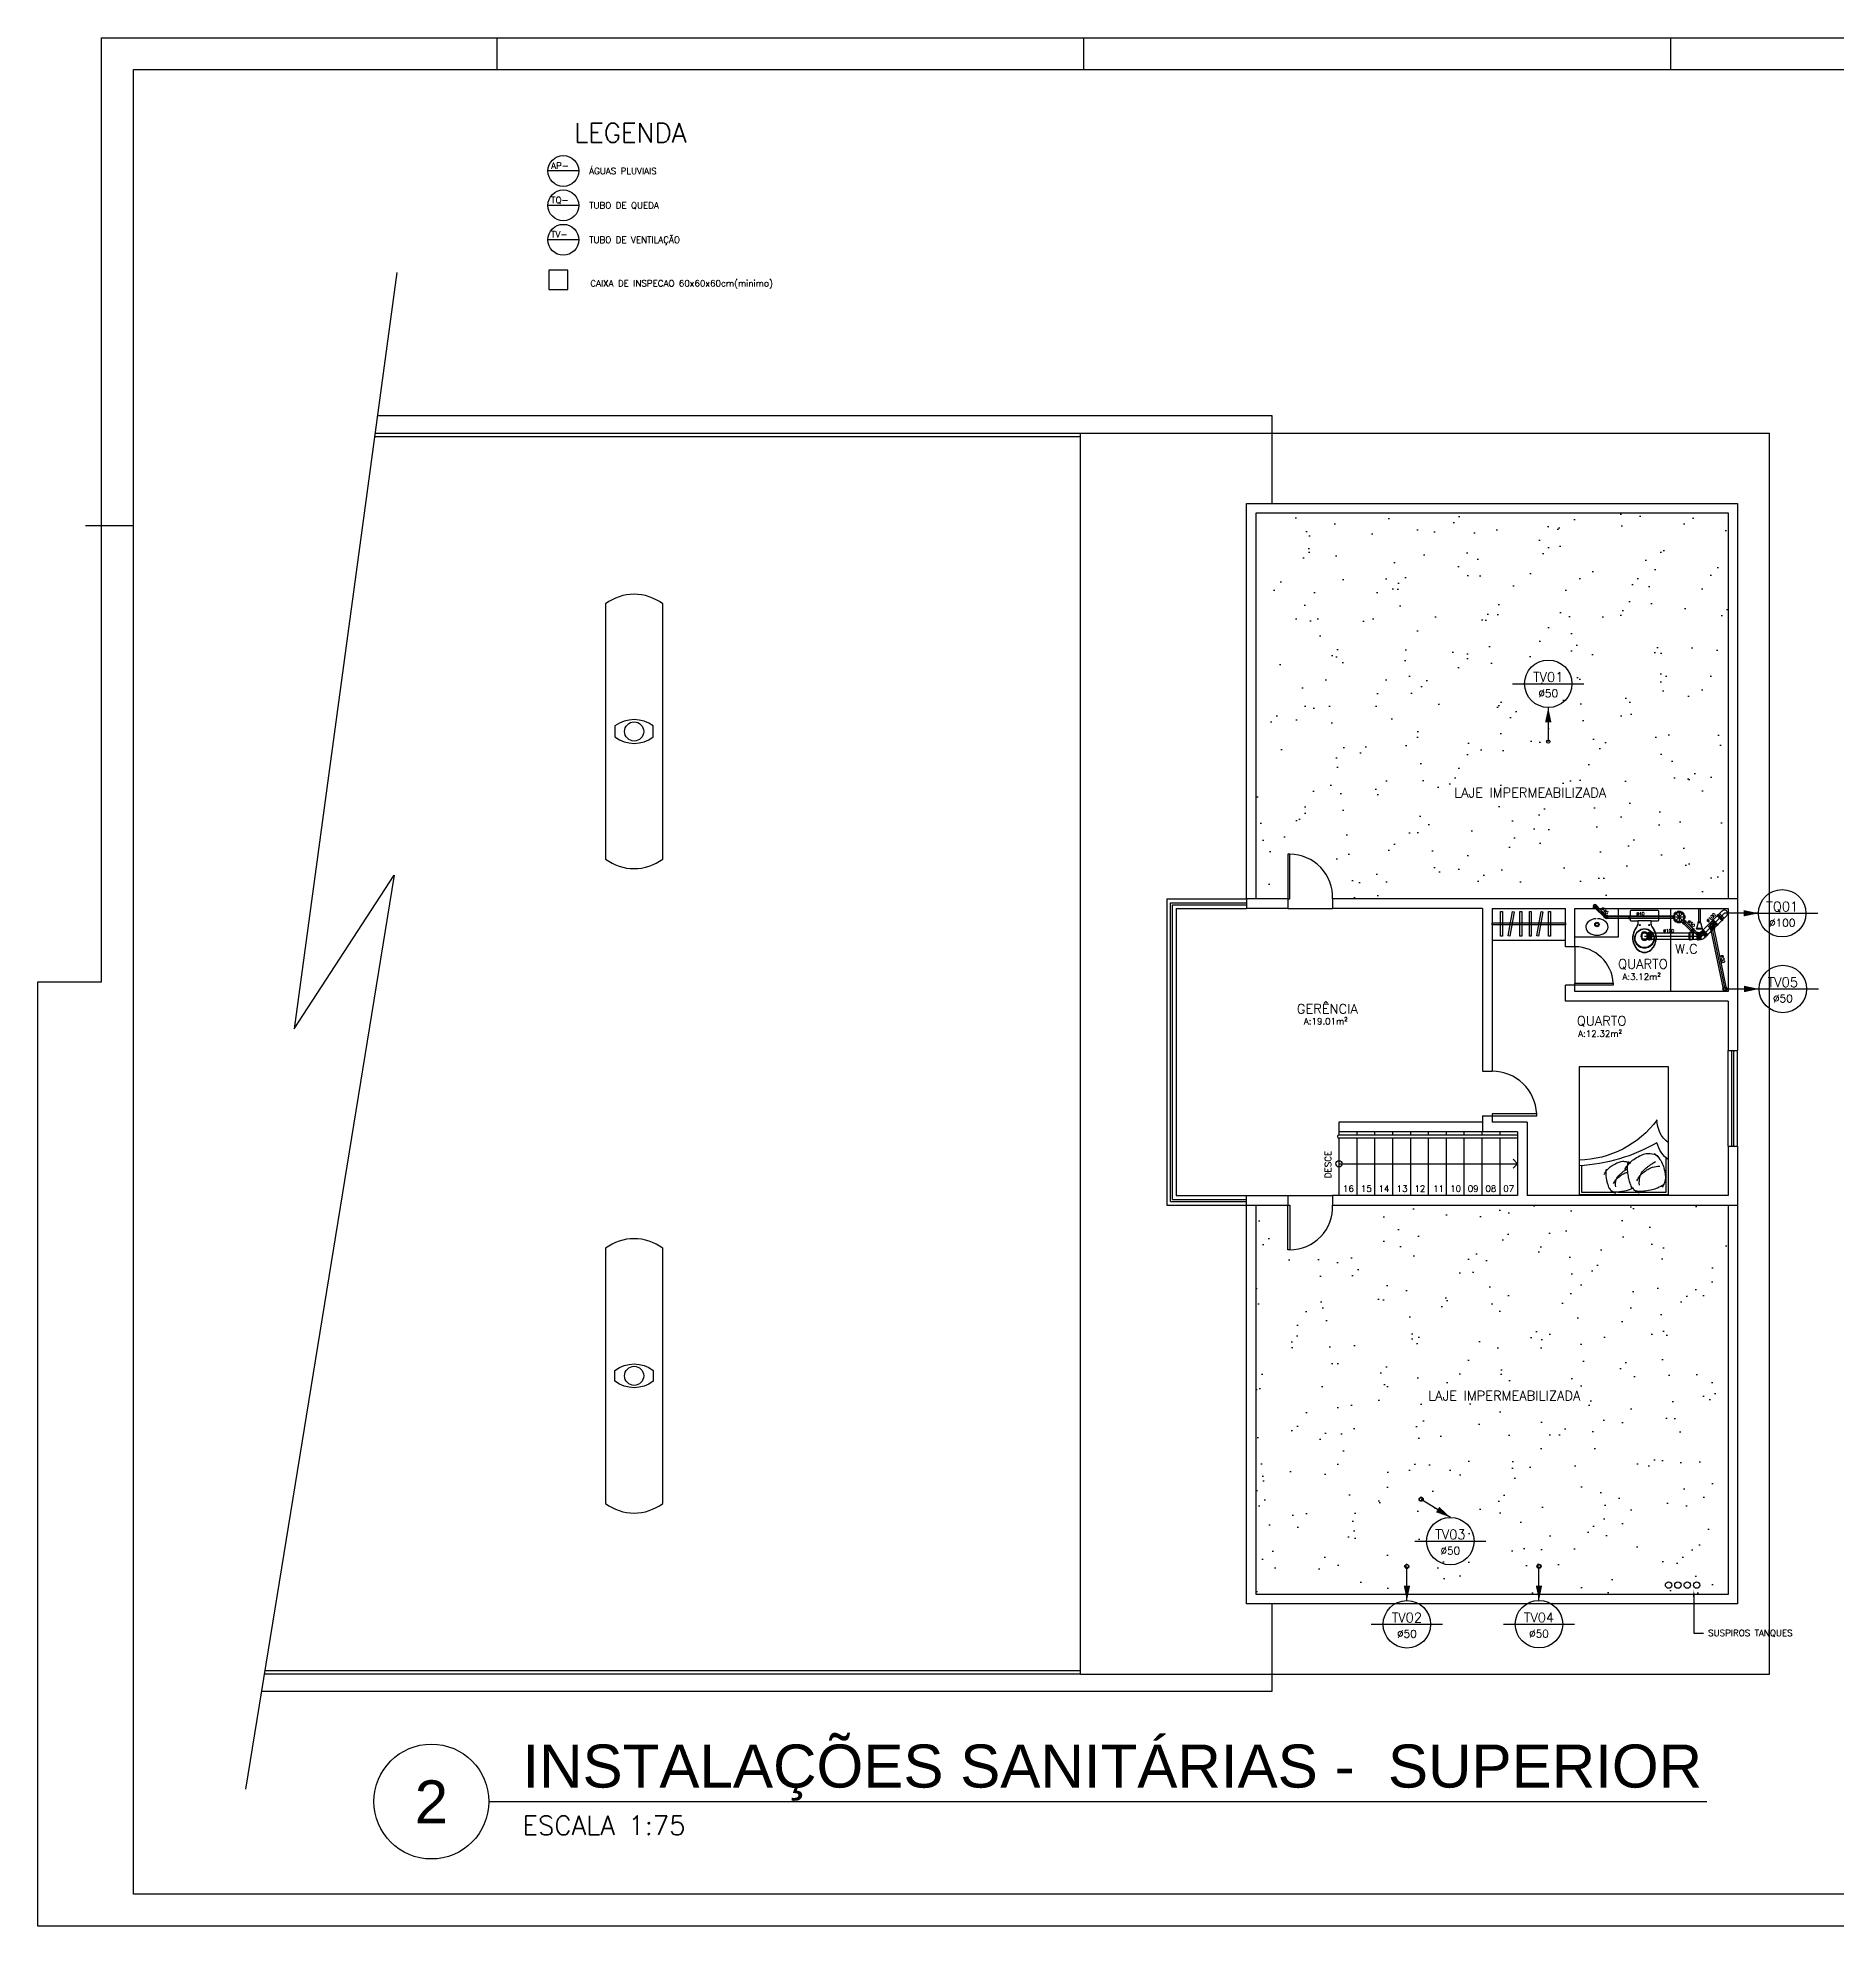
# Model space of a CAD drawing. Header units: millimetres. Extents: x 1111 to 1959, y -391 to -319.
# Drawn here: x 1447 to 1489.32, y -390.89 to -346.49 of the extents above; entities that cross this region are included whole.
import ezdxf
from ezdxf import colors
from ezdxf.entities.mleader import LeaderData, LeaderLine
from ezdxf.enums import TextEntityAlignment as Align
from ezdxf.math import Vec2, Vec3

# ---------------------------------------------------------------- set-up
doc = ezdxf.new("R2010")
doc.units = ezdxf.units.MM
for name, color, linetype in [('08', 8, 'Continuous'), ('ARQ-ELETRÔNICOS', 1, 'Continuous'), ('ARQ-SÍMBOLOS', 2, 'Continuous'), ('ARQ-TEXTO2', 2, 'Continuous'), ('ARQ-TEXTO4', 4, 'Continuous'), ('CERC02', 3, 'Continuous'), ('CERCAD-1', 1, 'Continuous'), ('CERCAD-2', 7, 'Continuous'), ('CONEXAO_ESGOTO', 6, 'Continuous'), ('LAYER', 3, 'Continuous'), ('LAYER03', 3, 'Continuous'), ('TEXT', 2, 'Continuous'), ('Texto-Tubos', 7, 'Continuous'), ('TigreCad', 2, 'Continuous'), ('Tinterno', 9, 'Continuous')]:
    doc.layers.add(name, color=color, linetype=linetype)
doc.layers.add('TQ-Tubos detalhe', color=1, linetype='Continuous', lineweight=30)
doc.styles.add('ARIAL', font='arial.ttf', dxfattribs={"height": 2})
doc.styles.add('ROMANS', font='romans')
doc.styles.add('Romans_Anot', font='romans.shx')
doc.styles.add('TCTUBOS-TXT', font='txt.shx')
pattern_1 = [(127.5, (-240.7609, 160.1142), (-1.4682397, -0.0480009), [0, -1.15824, 0, -1.2954, 0, -1.23825]), (97.5, (-240.7609, 160.1142), (-2.1504753, 1.3485698), [0, -0.62484, 0, -1.04394, 0, -0.40005]), (57.5, (-240.7609, 159.1769), (-0.00431155, 2.3729771), [0, -0.381, 0, -1.3716, 0, -1.7907]), (47.5, (-240.7609, 159.177), (-0.668788, 2.2906694), [0, -0.1905, 0, -0.89916, 0, -1.0287])]

# ---------------------------------------------------------------- blocks, each defined once
blk = doc.blocks.new('*U52')
for points in [[(-0.193, 0.915), (-0.193, 0.885), (0.193, 0.885), (0.193, 0.915)], [(-0.015, 1.15), (-0.015, 0), (0.015, 0), (0.015, 1.15)], [(-0.193, 0.731), (-0.188, 0.702), (0.193, 0.769), (0.188, 0.798)], [(-0.193, 0.615), (-0.193, 0.585), (0.193, 0.585), (0.193, 0.615)], [(-0.193, 0.465), (-0.193, 0.435), (0.193, 0.435), (0.193, 0.465)], [(-0.193, 0.281), (-0.188, 0.252), (0.193, 0.319), (0.188, 0.348)], [(-0.193, 0.165), (-0.193, 0.135), (0.193, 0.135), (0.193, 0.165)]]:
    blk.add_lwpolyline(points, close=True)
blk = doc.blocks.new('CAMA-C')
for p, q in [((-0.627, 1.002), (0.773, 1.002)), ((-0.627, -0.998), (-0.627, 1.002)), ((-0.591, 0.966), (-0.076, 0.966)), ((-0.591, 0.55), (-0.591, 0.966)), ((-0.019, 0.966), (0.737, 0.966)), ((0.737, 0.966), (0.737, 0.431)), ((0.773, 1.002), (0.773, -0.998)), ((0.773, -0.998), (-0.627, -0.998))]:
    blk.add_line(p, q)
for points in [[(-0.205, 0.606, -0.034352), (-0.208, 0.698, -0.04249), (-0.198, 0.772, -0.015911), (-0.182, 0.836, -0.020937), (-0.166, 0.883, -0.121269), (-0.132, 0.934, -0.080025), (-0.055, 0.983)], [(0.212, 0.906, 0.014129), (0.175, 0.923, 0.04596), (0.108, 0.945, 0.01901), (0.02, 0.962, 0.025886), (-0.046, 0.968, 0.088683), (-0.096, 0.961, 0.020726), (-0.127, 0.95)], [(0.131, 0.51, -0.034352), (0.128, 0.624, -0.04249), (0.139, 0.715, -0.015911), (0.159, 0.794, -0.020937), (0.178, 0.853, -0.121269), (0.221, 0.915, -0.080025), (0.316, 0.976)], [(0.705, 0.848, 0.033461), (0.599, 0.902, 0.04596), (0.517, 0.929, 0.01901), (0.408, 0.949, 0.025886), (0.327, 0.957, 0.088683), (0.265, 0.949, 0.020726), (0.226, 0.935)], [(0.554, 0.362, 0.057152), (0.64, 0.453, 0.075208), (0.685, 0.538, 0.030275), (0.714, 0.636, 0.036967), (0.726, 0.719, 0.089016), (0.718, 0.793, 0.061822), (0.675, 0.891)], [(-0.237, 0.688, 0.050543), (-0.181, 0.61, 0.064376), (-0.125, 0.56, 0.03352), (-0.05, 0.517, 0.039598), (0.017, 0.49, 0.109626), (0.085, 0.484, 0.0754), (0.179, 0.512)], [(-0.088, 0.833, 0.040593), (-0.051, 0.775, 0.055645), (-0.017, 0.739, 0.015363), (0.014, 0.715, 0.01263), (0.053, 0.687, 0.082628), (0.114, 0.659, 0.010572), (0.13, 0.655)], [(-0.052, 0.885, 0.103492), (-0.045, 0.77, 0.14369), (0, 0.698, 0.007817), (0.04, 0.664, 0.010698), (0.07, 0.64, 0.020146), (0.105, 0.615, 0.007403), (0.127, 0.602)], [(0.091, 0.611, 0.050543), (0.16, 0.515, 0.064376), (0.229, 0.454, 0.03352), (0.321, 0.4, 0.039598), (0.405, 0.367, 0.109626), (0.488, 0.36, 0.0754), (0.604, 0.394)], [(0.276, 0.79, 0.040593), (0.32, 0.719, 0.055645), (0.362, 0.675, 0.015363), (0.4, 0.645, 0.01263), (0.449, 0.61, 0.082628), (0.525, 0.575, 0.061291), (0.636, 0.56)], [(0.319, 0.855, 0.103492), (0.329, 0.713, 0.14369), (0.384, 0.625, 0.007817), (0.433, 0.582, 0.010698), (0.47, 0.552, 0.020146), (0.514, 0.522, 0.015912), (0.571, 0.488)], [(0.138, 0.485, 0.020037), (0.165, 0.51, 0.075208)]]:
    blk.add_lwpolyline(points, format="xyb")
for centre, radius, start, end in [((-0.773, -2.188), 2.745, 60.1604, 86.9589), ((-0.65, -1.079), 1.542, 36.2433, 89.1337), ((1.088, 0.057), 0.513, 127.875, 164.7449), ((1.043, -0.168), 0.45, 126.8699, 180)]:
    blk.add_arc(centre, radius, start, end)
blk = doc.blocks.new('cx-ac-01-planta')
for points in [[(0.661, 0, 0.182004), (0.623, 0.1, 0.098298), (0.548, 0.159, 0.085166), (0.468, 0.184, 0.08648), (0.388, 0.183, 0.067868), (0.318, 0.161, 0.06199), (0.261, 0.126, -0.060779), (0.228, 0.111, -0.023796), (0.208, 0.106), (0.163, 0.103), (0.163, 0.207, 0.424217), (0.144, 0.225), (0.121, 0.225), (0.091, 0.225), (0.018, 0.225, 0.418036), (0, 0.207), (0, 0), (0, -0.207, 0.418036), (0.018, -0.225), (0.091, -0.225), (0.091, -0.237), (0.088, -0.237), (0.088, -0.252), (0.106, -0.252), (0.124, -0.252), (0.124, -0.237), (0.121, -0.237), (0.121, -0.225), (0.144, -0.225, 0.424217), (0.163, -0.207), (0.163, -0.103), (0.208, -0.106, -0.023796), (0.228, -0.111, -0.060779), (0.261, -0.126, 0.06199), (0.318, -0.16, 0.067868), (0.388, -0.183, 0.08648), (0.468, -0.184, 0.085166), (0.548, -0.159, 0.098298), (0.623, -0.1, 0.182004)], [(0.286, 0, -0.18052), (0.323, 0.1, -0.167158), (0.408, 0.15, -0.1), (0.468, 0.15, -0.096291), (0.518, 0.13, -0.13332), (0.568, 0.081, -0.150886), (0.591, 0, -0.150886), (0.568, -0.081, -0.13332), (0.518, -0.13, -0.096291), (0.468, -0.149, -0.1), (0.408, -0.149, -0.167158), (0.323, -0.1, -0.18052)], [(0.289, 0, -0.186957), (0.329, 0.1, -0.162455), (0.408, 0.143, -0.149476), (0.498, 0.131, -0.171119), (0.568, 0.06, -0.104122), (0.582, 0, -0.104122), (0.568, -0.06, -0.171119), (0.498, -0.131, -0.149476), (0.408, -0.143, -0.162455), (0.329, -0.1, -0.186957)], [(0.46, 0.03, 0.276984), (0.438, 0.044), (0.353, 0.044, 0.393258), (0.353, -0.044), (0.438, -0.044, 0.276984), (0.46, -0.03, 0.2)]]:
    blk.add_lwpolyline(points, format="xyb", close=True)
for points in [[(0.163, 0.103), (0.163, 0), (0.163, -0.103)], [(0.121, -0.225), (0.091, -0.225)], [(0.091, -0.237), (0.121, -0.237)]]:
    blk.add_lwpolyline(points)
blk.add_lwpolyline([(0.21, -0.106, -0.148706), (0.258, -0.12, -0.01798), (0.278, -0.132, 0.048524), (0.328, -0.16, 0.075808), (0.408, -0.181, 0.05), (0.468, -0.18, 0.109053), (0.568, -0.142, 0.065752), (0.617, -0.1, 0.186957), (0.656, 0, 0.186957), (0.617, 0.1, 0.065752), (0.568, 0.142, 0.109053), (0.468, 0.18, 0.05), (0.408, 0.181, 0.075808), (0.328, 0.16, 0.048524), (0.278, 0.132, -0.01798), (0.258, 0.12, -0.148706), (0.21, 0.106, -0.148706)], format="xyb")
for centre in [(0.23, 0.075), (0.23, -0.075)]:
    blk.add_circle(centre, 0.0075)
blk = doc.blocks.new('chuv-01-planta')
for p, q in [((-0.322, -0.047), (-0.322, 0.047)), ((-0.322, 0.047), (-0.313, 0.047)), ((-0.313, -0.047), (-0.313, 0.047)), ((-0.217, 0.017), (-0.313, 0.043)), ((-0.217, 0.017), (-0.208, 0.017)), ((-0.217, 0.017), (-0.217, -0.017)), ((-0.208, 0.017), (-0.208, -0.017)), ((0, 0.011), (-0.208, 0.011)), ((0, 0.011), (0, -0.011)), ((-0.322, -0.047), (-0.313, -0.047)), ((-0.217, -0.017), (-0.313, -0.043)), ((-0.217, -0.017), (-0.208, -0.017)), ((0, -0.011), (-0.208, -0.011))]:
    blk.add_line(p, q)
blk = doc.blocks.new('*U256')
at = {"layer": 'ARQ-SÍMBOLOS'}
blk.add_line((0.6, 0), (13.332, 0), dxfattribs=at)
blk.add_circle((0, 0), 0.6, dxfattribs=at)
at = {"layer": 'ARQ-TEXTO2', "style": 'ROMANS'}
blk.add_attdef('ESCALA1', text='', height=0.2, dxfattribs=at).set_placement((0.951, -0.149), align=Align.TOP_LEFT)
at = {"layer": 'ARQ-TEXTO4', "style": 'ARIAL'}
blk.add_attdef('TITULODODESENHO', (0.951, 0.146), '', height=0.45, dxfattribs=at)
blk.add_attdef('0', text='', height=0.45, dxfattribs=at).set_placement((0, 0), align=Align.MIDDLE)
blk = doc.blocks.new('j9n40d')
at = {"layer": 'TigreCad'}
for p, q in [((0, 21), (10, 21)), ((10, 21), (18, 21)), ((19, 22), (18, 21)), ((34, 22), (19, 22)), ((19, -22), (19, 22)), ((35, 23), (34, 22)), ((35, 23), (35, -23)), ((39, 23), (35, 23)), ((39, 23), (39, -23)), ((0, -21), (10, -21)), ((10, -21), (18, -21)), ((19, -22), (18, -21)), ((34, -22), (19, -22)), ((35, -23), (34, -22)), ((39, -23), (35, -23))]:
    blk.add_line(p, q, dxfattribs=at)
for radius, start, end in [(22.8, 64.6232, 295.3768), (20.6, 90, 270)]:
    blk.add_arc((0, 0), radius, start, end, dxfattribs=at)
at = {"layer": 'Tinterno'}
for p, q in [((18, 21), (18, -21)), ((34, 22), (34, -22))]:
    blk.add_line(p, q, dxfattribs=at)
blk.add_arc((0, 0), 21.8, 70.9009, 289.0991, dxfattribs=at)
blk = doc.blocks.new('j9n40s')
at = {"layer": 'TigreCad'}
for p, q in [((10, 21), (18, 21)), ((19, 22), (18, 21)), ((18, 21), (18, 14)), ((19, 13), (19, 22)), ((34, 22), (19, 22)), ((35, 23), (34, 22)), ((39, 23), (35, 23)), ((35, 23), (35, -23)), ((39, 23), (39, -23)), ((10, -21), (18, -21)), ((18, -21), (18, -14)), ((19, -22), (18, -21)), ((19, -13), (19, -22)), ((34, -22), (19, -22)), ((35, -23), (34, -22)), ((39, -23), (35, -23))]:
    blk.add_line(p, q, dxfattribs=at)
for radius in [22.8, 20]:
    blk.add_circle((0, 0), radius, dxfattribs=at)
at = {"layer": 'Tinterno'}
blk.add_line((34, 22), (34, -22), dxfattribs=at)
blk.add_circle((0, 0), 18.8, dxfattribs=at)
blk = doc.blocks.new('j4n40p')
at = {"layer": 'TigreCad'}
for p, q in [((-31, 0), (-21, 10)), ((8, -18), (-21, 10)), ((-21, 10), (-19, 10)), ((8, 22), (6, 21)), ((22, 22), (8, 22)), ((8, 22), (8, -18)), ((24, 23), (22, 22)), ((28, 23), (24, 23)), ((24, 23), (24, -23)), ((28, -23), (28, 23)), ((-36, -3), (-33, 0)), ((-3, -36), (-36, -3)), ((0, -33), (-33, 0)), ((-33, 0), (-31, 0)), ((-3, -36), (0, -33)), ((0, -31), (9, -22)), ((0, -33), (0, -31)), ((8, -18), (9, -22)), ((22, -22), (9, -22)), ((24, -23), (22, -22)), ((28, -23), (24, -23))]:
    blk.add_line(p, q, dxfattribs=at)
blk.add_arc((15, -37), 58.4, 98.9327, 126.0673, dxfattribs=at)
at = {"layer": 'Tinterno'}
for p, q in [((-19, 10), (6, -15)), ((6, -15), (6, 21)), ((22, 22), (22, -22)), ((0, -31), (-31, 0)), ((6, -15), (8, -18))]:
    blk.add_line(p, q, dxfattribs=at)
blk = doc.blocks.new('27150012p')
at = {"layer": 'TigreCad'}
for p, q in [((-92, -23), (-92, 22)), ((-92, 22), (-72, 22)), ((-81, 49), (-49, 81)), ((-81, 49), (-67, 35)), ((-49, 81), (-35, 67)), ((-23, 91), (-23, 72)), ((-23, 91), (22, 91)), ((22, 91), (22, 72)), ((49, 81), (35, 67)), ((49, 81), (81, 49)), ((81, 49), (67, 35)), ((111, 27), (70, 27)), ((113, 31), (112, 28)), ((122, 32), (114, 32)), ((114, 31), (114, -31)), ((122, 31), (122, -31)), ((123, 31), (124, 28)), ((129, 27), (125, 27)), ((129, 27), (129, -27)), ((-92, -23), (-72, -23)), ((-81, -49), (-67, -35)), ((-49, -81), (-81, -49)), ((-49, -81), (-35, -67)), ((-23, -92), (-23, -72)), ((22, -92), (-23, -92)), ((22, -92), (22, -72)), ((49, -81), (35, -67)), ((81, -49), (49, -81)), ((81, -49), (67, -35)), ((111, -27), (70, -27)), ((113, -31), (112, -28)), ((122, -32), (114, -32)), ((123, -31), (124, -28)), ((129, -27), (125, -27))]:
    blk.add_line(p, q, dxfattribs=at)
blk.add_circle((0, 0), 75.5, dxfattribs=at)
for centre, start, end in [((111, 28), 270, 355), ((114, 31), 90, 175), ((122, 31), 15, 90), ((125, 28), 195, 270), ((111, -28), 5, 90), ((114, -31), 185, 270), ((122, -31), 270, 345), ((125, -28), 90, 165)]:
    blk.add_arc(centre, 1, start, end, dxfattribs=at)
at = {"layer": 'Tinterno'}
for p, q in [((112, 27), (112, -27)), ((124, 27), (124, -27))]:
    blk.add_line(p, q, dxfattribs=at)
blk.add_circle((0, 0), 73.5, dxfattribs=at)
blk = doc.blocks.new('j9n100s')
at = {"layer": 'TigreCad'}
for p, q in [((27, 51), (60, 51)), ((27, -51), (60, -51))]:
    blk.add_line(p, q, dxfattribs=at)
blk.add_circle((0, 0), 53.2, dxfattribs=at)
for start, end in [(61.785, 298.215), (298.215, 61.785)]:
    blk.add_arc((0, 0), 57.7, start, end, dxfattribs=at)
at = {"layer": 'Tinterno'}
blk.add_line((60, -51), (60, 51), dxfattribs=at)
blk.add_circle((0, 0), 51, dxfattribs=at)
blk = doc.blocks.new('26277469p')
at = {"layer": 'TigreCad'}
for p, q in [((78, 51), (6, 51)), ((78, -47), (78, 52)), ((78, 51), (78, 52)), ((81, 52), (78, 52)), ((78, -47), (78, 51)), ((81, -48), (81, 52)), ((81, 51), (81, 52)), ((81, -48), (81, 51)), ((87, 51), (81, 51)), ((90, 53), (87, 51)), ((90, -52), (90, 53)), ((122, 53), (90, 53)), ((123, 57), (123, 54)), ((133, 58), (124, 58)), ((124, 57), (124, -57)), ((133, 57), (133, -57)), ((134, 57), (135, 54)), ((140, 53), (136, 53)), ((140, 53), (140, -53)), ((15, -51), (6, -51)), ((50, -85), (15, -51)), ((50, -88), (87, -51)), ((50, -88), (50, -85)), ((65, -103), (50, -88)), ((107, -63), (63, -107)), ((63, -107), (65, -105)), ((69, -114), (63, -108)), ((114, -70), (70, -114)), ((71, -115), (73, -113)), ((78, -116), (74, -113)), ((116, -78), (78, -116)), ((122, -53), (94, -53)), ((103, -65), (94, -55)), ((107, -63), (105, -65)), ((114, -69), (108, -63)), ((115, -71), (113, -73)), ((116, -78), (113, -74)), ((123, -57), (123, -54)), ((133, -58), (124, -58)), ((134, -57), (135, -54)), ((140, -53), (136, -53))]:
    blk.add_line(p, q, dxfattribs=at)
blk.add_lwpolyline([(16, -51, -0.013476), (39, -47, -0.106485), (67, -44, -0.09207), (93, -54, -0.112954)], format="xyb", dxfattribs=at)
for centre, start, end in [((122, 54), 270, 355), ((124, 57), 90, 175), ((133, 57), 15, 90), ((136, 54), 195, 270), ((15, -52), 34.2682, 90), ((64, -107), 140, 225), ((64, -104), 320, 45), ((70, -114), 225, 300), ((74, -114), 45, 120), ((94, -54), 90, 225), ((104, -64), 225, 310), ((107, -64), 45, 130), ((114, -74), 150, 225), ((114, -70), 330, 45), ((122, -54), 5, 90), ((124, -57), 185, 270), ((133, -57), 270, 345), ((136, -54), 90, 165)]:
    blk.add_arc(centre, 1, start, end, dxfattribs=at)
at = {"layer": 'Tinterno'}
for p, q in [((6, 51), (6, -51)), ((87, -51), (87, 51)), ((123, 53), (123, -53)), ((135, 53), (135, -53)), ((85, -50), (50, -85)), ((104, -65), (65, -104)), ((113, -74), (74, -113))]:
    blk.add_line(p, q, dxfattribs=at)
blk = doc.blocks.new('j4n100p')
at = {"layer": 'TigreCad'}
for p, q in [((-49, 23), (-58, 14)), ((13, 52), (10, 52)), ((10, 51), (10, 52)), ((10, 52), (10, 0)), ((10, 51), (10, 0)), ((10, -54), (10, 0)), ((13, 51), (13, 52)), ((13, 52), (13, 0)), ((19, 51), (13, 51)), ((13, 51), (13, 0)), ((13, -56), (13, 0)), ((21, 53), (19, 51)), ((41, 53), (21, 53)), ((21, 53), (21, -53)), ((53, 53), (41, 53)), ((41, 53), (41, 53)), ((41, 53), (41, -53)), ((41, 53), (41, -53)), ((55, 57), (54, 54)), ((65, 58), (56, 58)), ((56, 57), (56, -57)), ((65, 57), (65, -57)), ((66, 57), (67, 54)), ((72, 53), (68, 53)), ((72, 53), (72, -53)), ((19, -53), (14, -58)), ((21, -53), (21, -53)), ((41, -53), (21, -53)), ((53, -53), (41, -53)), ((41, -53), (41, -53)), ((55, -57), (54, -54)), ((65, -58), (56, -58)), ((66, -57), (67, -54)), ((72, -53), (68, -53))]:
    blk.add_line(p, q, dxfattribs=at)
for centre, radius, start, end in [((20, -46), 97.2, 96.0987, 135), ((53, 54), 1, 270, 355), ((56, 57), 1, 90, 175), ((65, 57), 1, 15, 90), ((68, 54), 1, 195, 270), ((20, -54), 1.5, 45, 135), ((53, -54), 1, 5, 90), ((56, -57), 1, 185, 270), ((65, -57), 1, 270, 345), ((68, -54), 1, 90, 165)]:
    blk.add_arc(centre, radius, start, end, dxfattribs=at)
at = {"layer": 'Tinterno'}
for p, q in [((14, -58), (-58, 14)), ((10, -54), (10, 0)), ((13, -53), (13, 0)), ((19, 51), (19, -53)), ((54, 53), (54, -53)), ((67, 53), (67, -53))]:
    blk.add_line(p, q, dxfattribs=at)
blk = doc.blocks.new('11031030p')
at = {"layer": 'TigreCad'}
for p, q in [((0, -53), (0, 53)), ((0, 53), (4, 53)), ((6, 57), (5, 54)), ((7, 58), (17, 58)), ((7, -57), (7, 57)), ((17, -57), (17, 57)), ((18, 57), (18, 54)), ((19, 53), (31, 53)), ((31, 53), (31, 53)), ((51, 53), (31, 53)), ((51, 53), (53, 51)), ((53, -51), (53, 51)), ((0, -53), (4, -53)), ((6, -57), (5, -54)), ((7, -58), (17, -58)), ((18, -57), (18, -54)), ((19, -53), (31, -53)), ((31, -53), (31, -53)), ((31, -53), (51, -53)), ((51, -53), (53, -51))]:
    blk.add_line(p, q, dxfattribs=at)
for centre, start, end in [((4, 54), 270, 345), ((7, 57), 90, 165), ((17, 57), 5, 90), ((19, 54), 185, 270), ((4, -54), 15, 90), ((7, -57), 195, 270), ((17, -57), 270, 355), ((19, -54), 90, 175)]:
    blk.add_arc(centre, 1, start, end, dxfattribs=at)
at = {"layer": 'Tinterno'}
for p, q in [((5, -53), (5, 53)), ((18, -53), (18, 53)), ((31, 53), (31, -53)), ((31, 53), (31, -53)), ((51, 53), (51, -53))]:
    blk.add_line(p, q, dxfattribs=at)
blk = doc.blocks.new('j9n100d')
at = {"layer": 'TigreCad'}
for p, q in [((55, 51), (0, 51)), ((57, 53), (55, 51)), ((57, 53), (57, -53)), ((77, 53), (57, 53)), ((77, 53), (77, -53)), ((89, 53), (77, 53)), ((77, 53), (77, 53)), ((90, 57), (90, 54)), ((101, 58), (91, 58)), ((91, 57), (91, -57)), ((101, 57), (101, -57)), ((102, 57), (103, 54)), ((108, 53), (104, 53)), ((108, 53), (108, -53)), ((55, -51), (0, -51)), ((57, -53), (55, -51)), ((77, -53), (57, -53)), ((89, -53), (77, -53)), ((77, -53), (77, -53)), ((90, -57), (90, -54)), ((101, -58), (91, -58)), ((102, -57), (103, -54)), ((108, -53), (104, -53))]:
    blk.add_line(p, q, dxfattribs=at)
for centre, radius, start, end in [((0, 0), 50.8, 90, 270), ((89, 54), 1, 270, 355), ((91, 57), 1, 90, 175), ((101, 57), 1, 15, 90), ((104, 54), 1, 195, 270), ((89, -54), 1, 5, 90), ((91, -57), 1, 185, 270), ((101, -57), 1, 270, 345), ((104, -54), 1, 90, 165)]:
    blk.add_arc(centre, radius, start, end, dxfattribs=at)
at = {"layer": 'Tinterno'}
for p, q in [((55, 51), (55, -51)), ((77, 53), (77, -53)), ((90, 53), (90, -53)), ((103, 53), (103, -53))]:
    blk.add_line(p, q, dxfattribs=at)
blk = doc.blocks.new('trn1050s')
at = {"layer": 'TigreCad'}
for p, q in [((-80, -53), (-80, 53)), ((-80, 53), (-76, 53)), ((-74, 57), (-75, 54)), ((-73, 58), (-64, 58)), ((-73, -57), (-73, 57)), ((-64, -57), (-64, 57)), ((-63, 57), (-63, 54)), ((-62, 53), (-49, 53)), ((-49, -53), (-49, 53)), ((-49, 53), (-29, 53)), ((-49, 53), (-49, 53)), ((-29, 53), (-29, 12)), ((-29, 53), (-27, 51)), ((-27, 51), (-21, 51)), ((-21, 52), (-21, 24)), ((-21, 52), (-18, 52)), ((-21, 51), (-21, 52)), ((-18, 52), (-18, 26)), ((-18, 51), (-18, 52)), ((-18, 51), (48, 51)), ((-80, -53), (-76, -53)), ((-74, -57), (-75, -54)), ((-73, -58), (-64, -58)), ((-63, -57), (-63, -54)), ((-62, -53), (-49, -53)), ((-49, -53), (-29, -53)), ((-49, -53), (-49, -53)), ((-29, -53), (-29, -12)), ((-29, -53), (-27, -51)), ((-27, -51), (-21, -51)), ((-21, -52), (-21, -24)), ((-21, -51), (-21, -52)), ((-21, -52), (-18, -52)), ((-18, -52), (-18, -26)), ((-18, -51), (48, -51)), ((-18, -51), (-18, -52))]:
    blk.add_line(p, q, dxfattribs=at)
for radius in [31.8, 25.6]:
    blk.add_circle((0, 0), radius, dxfattribs=at)
for centre, start, end in [((-76, 54), 270, 345), ((-73, 57), 90, 165), ((-64, 57), 5, 90), ((-62, 54), 185, 270), ((-76, -54), 15, 90), ((-73, -57), 195, 270), ((-64, -57), 270, 355), ((-62, -54), 90, 175)]:
    blk.add_arc(centre, 1, start, end, dxfattribs=at)
at = {"layer": 'Tinterno'}
for p, q in [((-75, -53), (-75, 53)), ((-62, -53), (-62, 53)), ((-49, -53), (-49, 53)), ((-27, 51), (-27, 16)), ((-21, 51), (-21, 24)), ((-18, 51), (-18, 26)), ((48, -51), (48, 51)), ((-27, -51), (-27, -16)), ((-21, -51), (-21, -24)), ((-18, -51), (-18, -26))]:
    blk.add_line(p, q, dxfattribs=at)
blk.add_circle((0, 0), 27.3, dxfattribs=at)
blk = doc.blocks.new('j9n50s')
at = {"layer": 'TigreCad'}
for p, q in [((19, 25), (30, 25)), ((19, -25), (30, -25))]:
    blk.add_line(p, q, dxfattribs=at)
for radius in [31.8, 27.4]:
    blk.add_circle((0, 0), radius, dxfattribs=at)
at = {"layer": 'Tinterno'}
for p, q in [((30, 25), (30, 10)), ((30, -10), (30, -25))]:
    blk.add_line(p, q, dxfattribs=at)
blk.add_circle((0, 0), 25.6, dxfattribs=at)
blk = doc.blocks.new('j9n50d')
at = {"layer": 'TigreCad'}
for p, q in [((28, 25), (0, 25)), ((30, 27), (28, 25)), ((30, -27), (30, 27)), ((47, 27), (30, 27)), ((47, -27), (47, 27)), ((52, 27), (47, 27)), ((47, 27), (47, 27)), ((53, 31), (53, 28)), ((53, 31), (53, -31)), ((63, 32), (54, 32)), ((63, 31), (63, -31)), ((64, 31), (65, 28)), ((70, 27), (66, 27)), ((70, 27), (70, -27)), ((28, -25), (0, -25)), ((30, -27), (28, -25)), ((47, -27), (30, -27)), ((52, -27), (47, -27)), ((47, -27), (47, -27)), ((53, -31), (53, -28)), ((63, -32), (54, -32)), ((64, -31), (65, -28)), ((70, -27), (66, -27))]:
    blk.add_line(p, q, dxfattribs=at)
for centre, radius, start, end in [((0, 0), 25.4, 90, 270), ((52, 28), 1, 270, 355), ((54, 31), 1, 90, 175), ((63, 31), 1, 15, 90), ((66, 28), 1, 195, 270), ((52, -28), 1, 5, 90), ((54, -31), 1, 185, 270), ((63, -31), 1, 270, 345), ((66, -28), 1, 90, 165)]:
    blk.add_arc(centre, radius, start, end, dxfattribs=at)
at = {"layer": 'Tinterno'}
for p, q in [((28, -25), (28, 25)), ((47, -27), (47, 27)), ((53, 27), (53, -27)), ((65, 27), (65, -27))]:
    blk.add_line(p, q, dxfattribs=at)

msp = doc.modelspace()

# ---------------------------------------------------------------- hatches: boundary and pattern name
at = {"layer": '08'}
h = msp.add_hatch(dxfattribs=at)
h.set_pattern_fill('AR-SAND', color=256, scale=0.03, angle=90)
h.set_pattern_definition(pattern_1)
h.paths.add_polyline_path([(1486.75, -357.664), (1475.65, -357.664), (1475.65, -366.739), (1476.4, -366.739), (1476.4, -365.689), (1476.445, -365.689, -0.427098), (1477.45, -366.739), (1486.75, -366.739)])
h.paths.add_polyline_path([(1479.445, -362.125), (1483.533, -362.125), (1483.533, -361.788), (1479.445, -361.788)], flags=24)
h = msp.add_hatch(dxfattribs=at)
h.set_pattern_fill('AR-SAND', color=256, scale=0.03, angle=90)
h.set_pattern_definition(pattern_1)
h.paths.add_polyline_path([(1486.75, -373.939), (1477.45, -373.939, -0.427098), (1476.445, -374.989), (1476.4, -374.989), (1476.4, -373.939), (1475.65, -373.939), (1475.65, -383.089), (1486.75, -383.089)])
h.paths.add_polyline_path([(1485.427, -382.87, -1), (1485.277, -382.87, -1)], flags=16)
h.paths.add_polyline_path([(1485.646, -382.87, -1), (1485.496, -382.87, -1)], flags=16)
h.paths.add_polyline_path([(1485.866, -382.87, -1), (1485.716, -382.87, -1)], flags=16)
h.paths.add_polyline_path([(1486.086, -382.87, -1), (1485.936, -382.87, -1)], flags=16)
h.paths.add_polyline_path([(1479.445, -378.586), (1483.533, -378.586), (1483.533, -378.248), (1479.445, -378.248)], flags=24)

# ---------------------------------------------------------------- linework, layer by layer
for p, q in [((1455.446, -352.009), (1453.031, -369.793)), ((1471.525, -384.964), (1471.525, -355.789)), ((1471.525, -355.789), (1487.725, -355.789)), ((1487.725, -384.964), (1487.725, -355.789)), ((1475.425, -366.739), (1475.425, -357.439)), ((1475.425, -357.439), (1486.975, -357.439)), ((1475.65, -366.739), (1475.65, -357.664)), ((1475.65, -357.664), (1486.75, -357.664)), ((1486.75, -357.664), (1486.75, -366.739)), ((1486.975, -357.439), (1486.975, -366.739)), ((1455.379, -366.18), (1451.883, -387.666)), ((1453.031, -369.793), (1455.379, -366.18)), ((1473.55, -366.739), (1475.425, -366.739)), ((1475.425, -366.739), (1475.425, -366.964)), ((1476.4, -366.739), (1476.4, -366.964)), ((1477.45, -366.739), (1477.45, -366.964)), ((1486.975, -366.739), (1486.975, -370.301)), ((1473.64, -373.849), (1473.64, -366.829)), ((1473.64, -366.829), (1475.425, -366.829)), ((1473.685, -373.804), (1473.685, -366.874)), ((1473.685, -366.874), (1475.425, -366.874)), ((1473.775, -366.964), (1475.425, -366.964)), ((1476.4, -366.964), (1477.45, -366.964)), ((1480.975, -366.964), (1480.975, -370.789)), ((1481.2, -366.964), (1481.2, -370.789)), ((1482.925, -367.864), (1482.925, -366.964)), ((1483.15, -367.864), (1483.15, -366.964)), ((1486.75, -366.964), (1486.75, -368.914)), ((1482.925, -367.714), (1481.2, -367.714)), ((1483.15, -367.864), (1482.925, -367.864)), ((1484.17, -367.639), (1483.15, -367.639)), ((1483.15, -367.864), (1483.15, -368.719)), ((1482.925, -369.139), (1482.925, -368.764)), ((1483.15, -368.764), (1482.925, -368.764)), ((1483.15, -368.914), (1483.15, -368.764)), ((1486.75, -368.914), (1483.15, -368.914)), ((1486.75, -369.139), (1482.925, -369.139)), ((1486.75, -369.139), (1486.75, -370.301)), ((1486.75, -370.301), (1486.975, -370.301)), ((1486.75, -372.551), (1486.75, -370.301)), ((1486.836, -372.551), (1486.836, -370.301)), ((1486.889, -372.551), (1486.889, -370.301)), ((1486.975, -372.551), (1486.975, -370.301)), ((1480.975, -370.789), (1481.2, -370.789)), ((1480.975, -371.989), (1477.6, -371.989)), ((1477.6, -371.989), (1477.6, -372.214)), ((1480.975, -371.839), (1480.975, -372.214)), ((1480.975, -371.839), (1481.2, -371.839)), ((1481.2, -371.839), (1481.2, -371.989)), ((1482.025, -371.989), (1481.2, -371.989)), ((1482.025, -371.989), (1482.025, -373.714)), ((1480.975, -372.214), (1477.6, -372.214)), ((1481.8, -372.289), (1477.6, -372.289)), ((1481.8, -372.364), (1477.6, -372.364)), ((1477.6, -372.364), (1477.6, -373.714)), ((1478.02, -372.214), (1478.02, -372.289)), ((1478.02, -372.364), (1478.02, -373.714)), ((1478.44, -372.214), (1478.44, -372.289)), ((1478.44, -372.364), (1478.44, -373.714)), ((1478.86, -372.214), (1478.86, -372.289)), ((1478.86, -372.364), (1478.86, -373.714)), ((1479.28, -372.214), (1479.28, -372.289)), ((1479.28, -372.364), (1479.28, -373.714)), ((1479.7, -372.214), (1479.7, -372.289)), ((1479.7, -372.364), (1479.7, -373.714)), ((1480.12, -372.214), (1480.12, -372.289)), ((1480.12, -372.364), (1480.12, -373.714)), ((1480.54, -372.214), (1480.54, -372.289)), ((1480.54, -372.364), (1480.54, -373.714)), ((1480.96, -372.214), (1480.96, -372.289)), ((1480.96, -372.364), (1480.96, -373.714)), ((1481.8, -372.214), (1480.975, -372.214)), ((1481.38, -372.214), (1481.38, -372.289)), ((1481.38, -372.364), (1481.38, -373.714)), ((1481.8, -372.214), (1481.8, -372.289)), ((1481.8, -372.214), (1481.8, -373.714)), ((1481.8, -372.964), (1481.694, -372.858)), ((1486.75, -372.551), (1486.75, -373.714)), ((1486.75, -372.551), (1486.975, -372.551)), ((1486.975, -372.551), (1486.975, -373.939)), ((1477.6, -372.964), (1481.8, -372.964)), ((1481.8, -372.964), (1481.694, -373.07)), ((1473.685, -373.804), (1475.425, -373.804)), ((1473.775, -373.714), (1475.425, -373.714)), ((1475.425, -373.939), (1475.425, -373.714)), ((1476.4, -373.714), (1476.4, -373.939)), ((1476.4, -373.714), (1477.45, -373.714)), ((1477.45, -373.714), (1477.45, -373.939)), ((1481.8, -373.714), (1477.45, -373.714)), ((1486.75, -373.714), (1482.025, -373.714)), ((1473.55, -373.939), (1475.425, -373.939)), ((1473.64, -373.849), (1475.425, -373.849)), ((1475.425, -383.314), (1475.425, -373.939)), ((1475.65, -383.089), (1475.65, -373.939)), ((1486.75, -373.939), (1486.75, -383.089)), ((1486.975, -373.939), (1486.975, -383.314)), ((1486.75, -383.089), (1475.65, -383.089)), ((1486.975, -383.314), (1475.425, -383.314)), ((1471.525, -384.964), (1487.725, -384.964))]:
    msp.add_line(p, q, dxfattribs=at)
at = {"layer": '08', "ltscale": 0.03}
for p, q in [((1484.17, -366.964), (1484.17, -367.639)), ((1485.4, -366.964), (1485.4, -368.914))]:
    msp.add_line(p, q, dxfattribs=at)
at = {"layer": '08', "ltscale": 0.6}
msp.add_line((1477.6, -372.214), (1477.6, -372.289), dxfattribs=at)
at = {"layer": '08', "ltscale": 1.5}
for points in [[(1454.989, -355.376), (1476.025, -355.376), (1476.025, -357.439)], [(1476.025, -383.314), (1476.025, -385.376), (1452.256, -385.376)]]:
    msp.add_lwpolyline(points, dxfattribs=at)
at = {"layer": '08'}
for points in [[(1454.922, -355.864), (1471.525, -355.864)], [(1454.933, -355.789), (1471.525, -355.789)], [(1473.55, -366.739), (1473.55, -373.939)], [(1476.4, -366.739), (1475.425, -366.739)], [(1486.975, -366.739), (1477.45, -366.739)], [(1473.775, -366.964), (1473.775, -373.714)], [(1476.4, -366.964), (1475.425, -366.964)], [(1480.975, -366.964), (1477.45, -366.964)], [(1481.2, -366.964), (1482.925, -366.964)], [(1483.15, -366.964), (1486.75, -366.964)], [(1475.425, -373.714), (1476.4, -373.714)], [(1475.425, -373.939), (1476.4, -373.939)], [(1477.45, -373.939), (1486.975, -373.939)], [(1471.525, -384.889), (1452.335, -384.889)], [(1471.525, -384.964), (1452.323, -384.964)]]:
    msp.add_lwpolyline(points, dxfattribs=at)
for points in [[(1461.7, -359.801, 0.333333), (1460.35, -359.801), (1460.35, -365.801, 0.333333), (1461.7, -365.801)], [(1461.475, -362.672, 0.333333), (1460.575, -362.672), (1460.575, -362.93, 0.333333), (1461.475, -362.93)], [(1461.7, -374.951, 0.333333), (1460.35, -374.951), (1460.35, -380.951, 0.333333), (1461.7, -380.951)], [(1461.475, -378.08, -0.333333), (1460.575, -378.08), (1460.575, -377.822, -0.333333), (1461.475, -377.822)]]:
    msp.add_lwpolyline(points, format="xyb", close=True, dxfattribs=at)
for points in [[(1476.445, -366.739), (1476.445, -365.689), (1476.4, -365.689), (1476.4, -366.739)], [(1483.15, -368.719), (1484.05, -368.719), (1484.05, -368.764), (1483.15, -368.764)], [(1481.2, -371.839), (1482.25, -371.839), (1482.25, -371.794), (1481.2, -371.794)], [(1476.445, -373.939), (1476.445, -374.989), (1476.4, -374.989), (1476.4, -373.939)]]:
    msp.add_lwpolyline(points, close=True, dxfattribs=at)
for centre, radius in [((1461.025, -362.801), 0.225), ((1461.025, -362.801), 0.225), ((1477.6, -372.964), 0.075), ((1461.025, -377.951), 0.225), ((1461.025, -377.951), 0.225)]:
    msp.add_circle(centre, radius, dxfattribs=at)
at = {"layer": '08', "ltscale": 0.03}
for radius in [0.0523, 0.0373]:
    msp.add_circle((1483.667, -367.339), radius, dxfattribs=at)
at = {"layer": '08', "ltscale": 0.7}
for centre, radius, start, end in [((1476.445, -366.695), 1.006, 357.4911, 90), ((1483.15, -368.765), 0.901, 2.9376, 90), ((1481.2, -371.84), 1.051, 2.5089, 90), ((1476.445, -373.983), 1.006, 270, 2.5089)]:
    msp.add_arc(centre, radius, start, end, dxfattribs=at)
at = {"layer": '08'}
msp.add_arc((1477.6, -372.326), 0.0375, 90, 270, dxfattribs=at)
at = {"layer": '08', "ltscale": 0.03}
msp.add_ellipse((1483.667, -367.397), major_axis=(-0.262, 0), ratio=0.742857, start_param=4.775358, end_param=10.940424, dxfattribs=at)
at = {"layer": 'ARQ-ELETRÔNICOS'}
for centre in [(1485.352, -382.87), (1485.571, -382.87), (1485.791, -382.87), (1486.011, -382.87)]:
    msp.add_circle(centre, 0.075, dxfattribs=at)
at = {"layer": 'CERCAD-1'}
msp.add_lwpolyline([(1512.251, -390.141), (1449.251, -390.141), (1449.251, -347.241), (1512.251, -347.241)], close=True, dxfattribs=at)
at = {"layer": 'CERCAD-2'}
for p, q in [((1448.501, -368.691), (1448.501, -346.491)), ((1448.501, -346.491), (1513.001, -346.491)), ((1457.801, -347.241), (1457.801, -346.491)), ((1471.601, -347.241), (1471.601, -346.491)), ((1485.401, -347.241), (1485.401, -346.491)), ((1449.251, -357.966), (1448.126, -357.966)), ((1447.001, -390.891), (1447.001, -368.691)), ((1447.001, -368.691), (1448.501, -368.691)), ((1513.001, -390.891), (1447.001, -390.891))]:
    msp.add_line(p, q, dxfattribs=at)
at = {"layer": 'CONEXAO_ESGOTO'}
for p, q in [((1481.685, -361.679), (1483.359, -361.679)), ((1482.522, -362.236), (1482.522, -363.039)), ((1487.466, -367.075), (1486.664, -367.076)), ((1487.187, -367.075), (1488.861, -367.075)), ((1487.481, -368.856), (1486.679, -368.856)), ((1487.202, -368.855), (1488.876, -368.855)), ((1480.221, -381.278), (1479.537, -380.858)), ((1479.383, -381.836), (1481.057, -381.836)), ((1479.198, -383.236), (1479.198, -382.433)), ((1482.304, -383.234), (1482.304, -382.431)), ((1478.361, -383.792), (1480.035, -383.792)), ((1481.467, -383.79), (1483.141, -383.79))]:
    msp.add_line(p, q, dxfattribs=at)
for points in [[(1484.854, -367.086, 0, 0, 0), (1485.004, -367.086, 0.081, 0, 0), (1485.184, -367.086, 0, 0, 0)], [(1486.538, -367.404, 0, 0, 0), (1486.644, -367.298, 0.081, 0, 0), (1486.772, -367.17, 0, 0, 0)], [(1484.876, -367.484, 0, 0, 0), (1485.026, -367.484, 0.081, 0, 0), (1485.206, -367.484, 0, 0, 0)], [(1486.368, -368.005, 0, 0, 0), (1486.417, -368.147, 0.081, 0, 0), (1486.477, -368.317, 0, 0, 0)]]:
    msp.add_lwpolyline(points, format="xyseb", dxfattribs=at)
for centre in [(1482.522, -361.679), (1488.024, -367.075), (1488.039, -368.855), (1480.22, -381.836), (1479.198, -383.792), (1482.304, -383.79)]:
    msp.add_circle(centre, 0.558, dxfattribs=at)
for points in [[(1482.522, -362.236), (1482.597, -362.588), (1482.447, -362.588)], [(1487.466, -367.075), (1487.114, -367.15), (1487.114, -367)], [(1487.481, -368.855), (1487.129, -368.93), (1487.129, -368.78)], [(1480.221, -381.278), (1479.882, -381.157), (1479.96, -381.03)], [(1479.199, -383.236), (1479.124, -382.884), (1479.274, -382.884)], [(1482.304, -383.234), (1482.229, -382.882), (1482.379, -382.882)]]:
    msp.add_solid(points, dxfattribs=at)
at = {"layer": 'LAYER', "color": 3}
for p, q in [((1459.723, -349.623, 0.3), (1458.997, -349.623, 0.3)), ((1459.723, -350.432, 0.3), (1458.997, -350.432, 0.3)), ((1459.723, -351.241, 0.3), (1458.997, -351.241, 0.3))]:
    msp.add_line(p, q, dxfattribs=at)
for centre in [(1459.36, -349.623, 0.3), (1459.36, -350.432, 0.3), (1459.36, -351.241, 0.3)]:
    msp.add_circle(centre, 0.363, dxfattribs=at)
at = {"layer": 'LAYER03', "color": 3, "linetype": 'Continuous', "elevation": 0.3}
msp.add_lwpolyline([(1459.468, -351.959), (1459.018, -351.959), (1459.018, -352.409), (1459.468, -352.409)], close=True, dxfattribs=at)
at = {"layer": 'TigreCad'}
for p, q in [((1483.641, -366.968), (1483.828, -367.155)), ((1483.683, -366.925), (1483.87, -367.113)), ((1483.92, -367.133), (1485.461, -367.133)), ((1486.164, -367.468), (1486.542, -367.09)), ((1483.92, -367.193), (1485.461, -367.193)), ((1484.955, -367.534), (1485.834, -367.534)), ((1485.709, -367.327), (1485.873, -367.492)), ((1485.762, -367.273), (1485.927, -367.438)), ((1486.271, -367.576), (1486.65, -367.198)), ((1486.633, -368.817), (1486.356, -367.478)), ((1486.707, -368.801), (1486.43, -367.463)), ((1484.955, -367.686), (1485.834, -367.686))]:
    msp.add_line(p, q, dxfattribs=at)
at = {"layer": 'TQ-Tubos detalhe'}
for p, q in [((1483.621, -366.905), (1483.878, -367.163)), ((1485.486, -367.163), (1483.878, -367.163)), ((1485.486, -367.163), (1485.711, -367.163)), ((1485.678, -367.083), (1485.519, -367.243)), ((1485.519, -367.083), (1485.678, -367.243)), ((1485.598, -367.051), (1485.598, -367.276)), ((1486.664, -367.076), (1486.13, -367.61)), ((1484.785, -367.61), (1486.13, -367.61)), ((1485.639, -367.204), (1486.045, -367.61)), ((1486.679, -368.856), (1486.372, -367.368))]:
    msp.add_line(p, q, dxfattribs=at)
msp.add_circle((1482.522, -363.039), 0.0375, dxfattribs=at)

# ---------------------------------------------------------------- block references
at = {"layer": '08', "yscale": 1.5, "zscale": 1.5}
for name, p, xscale, rotation in [('*U52', (1481.2, -367.321), -1.5, 270), ('cx-ac-01-planta', (1484.785, -367.009), 1.5, 270), ('chuv-01-planta', (1486.075, -366.964), 1.5, 89.99999999999999), ('CAMA-C', (1484.189, -372.182), -1.5, 180)]:
    msp.add_blockref(name, p, dxfattribs=dict(at, xscale=xscale, rotation=rotation))
at = {"layer": '08', "xscale": 2.25, "yscale": 2.25, "zscale": 2.25}
msp.add_blockref('*U256', (1456.258, -387.96), dxfattribs=at).add_auto_attribs({'ESCALA1': 'ESCALA 1:75', '0': '2', 'TITULODODESENHO': 'INSTALAÇÕES SANITÁRIAS -  SUPERIOR'})
at = {"layer": 'TigreCad', "xscale": 0.0015, "yscale": 0.0015, "zscale": 0.0015}
for name, p, rotation in [('j9n40s', (1483.621, -366.905), 314.9999999999417), ('j9n40d', (1483.621, -366.905), 270), ('j4n40p', (1483.878, -367.163), 134.999999999968), ('27150012p', (1485.598, -367.163), 314.9999999998016), ('j9n100d', (1486.664, -367.076), 225.0000000000335), ('26277469p', (1486.045, -367.61), 180), ('j4n100p', (1486.13, -367.61), 180), ('trn1050s', (1486.372, -367.368), 224.9999999999162), ('j9n50d', (1486.372, -367.368), 281.6894730290736), ('j9n50s', (1486.679, -368.856), 100.6561138366465), ('j9n50s', (1479.533, -380.852), 46.26430491304433), ('j9n50s', (1479.198, -382.433), 136.9965459920084), ('j9n50s', (1482.304, -382.431), 66.01863800670336)]:
    msp.add_blockref(name, p, dxfattribs=dict(at, rotation=rotation))
msp.add_blockref('j9n100s', (1484.785, -367.61), dxfattribs=at)
at = {"layer": 'TQ-Tubos detalhe', "xscale": 0.0015, "yscale": 0.0015, "zscale": 0.0015}
msp.add_blockref('11031030p', (1484.875, -367.61), dxfattribs=at)
at = {"layer": 'TQ-Tubos detalhe', "xscale": 0.0015, "yscale": 0.0015, "zscale": 0.0015, "rotation": 44.99999999999437}
msp.add_blockref('11031030p', (1486.161, -367.578), dxfattribs=at)

# ---------------------------------------------------------------- texts
at = {"layer": '08', "style": 'ROMANS'}
for s, insert, char_height, width, attachment_point in [('LAJE IMPERMEABILIZADA', (1482.098, -364.239), 0.225, 4.94111, 5), ('W.C', (1485.771, -367.911), 0.225, 1.68265, 5), ('QUARTO', (1484.748, -368.277), 0.225, 1.68265, 5), ('\\pi0.00432;A:3.12m²', (1484.262, -368.493), 0.15, 0.98007, 1), ('GERÊNCIA', (1477.327, -369.323), 0.225, 1.68265, 5), ('\\pi-0.06711;A:19.01m²', (1476.841, -369.539), 0.15, 0.98007, 1), ('QUARTO', (1483.777, -369.616), 0.225, 1.68265, 5), ('\\pi-0.06711;A:12.32m²', (1483.291, -369.831), 0.15, 0.98007, 1), ('\\pi0.00075;16', (1477.694, -373.474), 0.15, 0.22293, 1), ('\\pi0.00075;15', (1478.114, -373.474), 0.15, 0.22293, 1), ('\\pi-0.00282;14', (1478.534, -373.474), 0.15, 0.22293, 1), ('\\pi0.00075;13', (1478.954, -373.474), 0.15, 0.22293, 1), ('\\pi0.00075;12', (1479.374, -373.474), 0.15, 0.22293, 1), ('\\pi0.02218;11', (1479.794, -373.474), 0.15, 0.22293, 1), ('\\pi0.00075;10', (1480.214, -373.474), 0.15, 0.22293, 1), ('\\pi-0.00639;09', (1480.634, -373.474), 0.15, 0.22293, 1), ('\\pi-0.00996;08', (1481.054, -373.474), 0.15, 0.22293, 1), ('\\pi-0.00996;07', (1481.474, -373.474), 0.15, 0.22293, 1), ('LAJE IMPERMEABILIZADA', (1481.489, -378.417), 0.225, 4.94111, 5)]:
    msp.add_mtext(s, dxfattribs=dict(at, insert=insert, char_height=char_height, width=width, attachment_point=attachment_point))
at = {"layer": '08', "insert": (1477.419, -373.304), "char_height": 0.15, "width": 0.98007, "attachment_point": 7, "rotation": 90, "style": 'ROMANS'}
msp.add_mtext('DESCE', dxfattribs=at)
at = {"layer": 'CERC02', "style": 'ROMANS'}
for s, p in [('AP-', (1459.074, -349.423, 0.3)), ('ÁGUAS PLUVIAIS', (1459.968, -349.549, 0.3)), ('TQ-', (1459.074, -350.232, 0.3)), ('TUBO DE QUEDA', (1459.968, -350.358, 0.3)), ('TV-', (1459.074, -351.041, 0.3)), ('TUBO DE VENTILAÇÃO', (1459.968, -351.167, 0.3)), ('CAIXA DE INSPECAO 60x60x60cm(minimo)', (1459.995, -352.19, 0.3))]:
    msp.add_text(s, height=0.15, dxfattribs=at).set_placement(p, align=Align.TOP_LEFT)
at = {"layer": 'CONEXAO_ESGOTO', "style": 'ROMANS'}
for s, height, p in [('TV01', 0.225, (1482.522, -361.634)), ('%%C50', 0.18, (1482.522, -361.994)), ('TQ01', 0.225, (1488.024, -367.03)), ('%%C100', 0.18, (1488.024, -367.39)), ('TV05', 0.225, (1488.039, -368.81)), ('%%C50', 0.18, (1488.039, -369.17)), ('TV03', 0.225, (1480.22, -381.791)), ('%%C50', 0.18, (1480.22, -382.151)), ('TV02', 0.225, (1479.198, -383.747)), ('TV04', 0.225, (1482.304, -383.745)), ('%%C50', 0.18, (1479.198, -384.107)), ('%%C50', 0.18, (1482.304, -384.105))]:
    msp.add_text(s, height=height, dxfattribs=at).set_placement(p, align=Align.CENTER)
at = {"layer": 'TEXT', "style": 'ROMANS'}
msp.add_text('LEGENDA', height=0.45, dxfattribs=at).set_placement((1459.617, -348.502), align=Align.TOP_LEFT)
at = {"layer": 'Texto-Tubos', "style": 'TCTUBOS-TXT'}
for s, rotation, p in [('%%C40', 315, (1483.824, -367.04)), ('%%C100', 45, (1486.379, -367.206)), ('%%C50', 315, (1485.858, -367.345)), ('%%C50', 281.6895, (1486.59, -368.158))]:
    msp.add_text(s, height=0.075, rotation=rotation, dxfattribs=at).set_placement(p, align=Align.CENTER)
for s, p in [('%%C40', (1484.69, -367.123)), ('%%C100', (1485.355, -367.525))]:
    msp.add_text(s, height=0.075, dxfattribs=at).set_placement(p, align=Align.CENTER)

# ---------------------------------------------------------------- leaders
at = {"layer": 'ARQ-ELETRÔNICOS'}
ml = msp.add_multileader_mtext('Standard', dxfattribs=at)
ml.set_content('SUSPIROS TANQUES', color=2, style='Romans_Anot')
ml.set_leader_properties(color=256, linetype='ByLayer', lineweight=-1)
ml.build(insert=Vec2(0, 0))
ml.multileader.update_dxf_attribs({"dogleg_length": 0.3, "arrow_head_size": 0.15, "scale": 0.5})
ctx = ml.context
ctx.base_point, ctx.scale, ctx.char_height, ctx.arrow_head_size, ctx.landing_gap_size, ctx.plane_origin = Vec3(1486.17, -384.003), 0.5, 0.15, 0.15, 0.113, Vec3(1485.945, -384.976)
notes = []
notes.append((ctx, [(0, (1, 1, 0), (1485.945, -384.003), (1, 0), 0.225, [(0, [(1485.945, -382.993)], 0, [])])]))
ctx.mtext.insert, ctx.mtext.flow_direction = Vec3(1486.282, -383.921), 5
for ctx, leaders in notes:
    for number, flags, end, landing, length, lines in leaders:
        leader = LeaderData()
        leader.index, (leader.has_last_leader_line, leader.has_dogleg_vector, leader.attachment_direction) = number, flags
        leader.last_leader_point, leader.dogleg_vector, leader.dogleg_length = Vec3(end), Vec3(landing), length
        for number, points, colour, breaks in lines:
            line = LeaderLine()
            line.index, line.vertices, line.color, line.breaks = number, Vec3.list(points), colors.encode_raw_color(colour), breaks
            leader.lines.append(line)
        ctx.leaders.append(leader)

doc.saveas('drawing.dxf')
